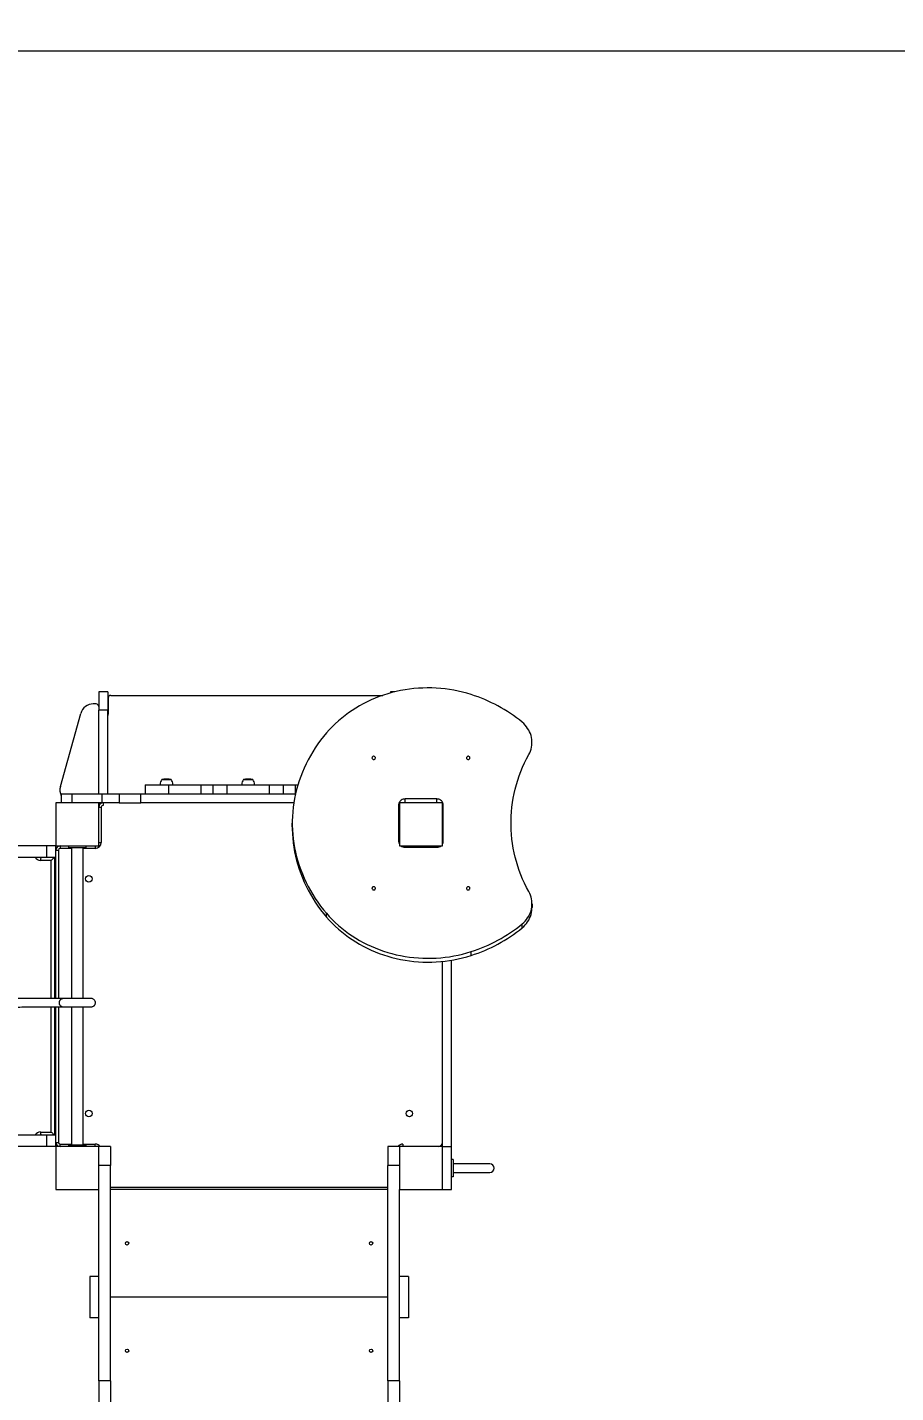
# Model space of a CAD drawing. Header units: millimetres. Extents: x -7447 to 8662, y -5576 to 6370.
# Drawn here: x -2375 to -353, y 957 to 4134 of the extents above; entities that cross this region are included whole.
import ezdxf

# ---------------------------------------------------------------- set-up
doc = ezdxf.new("R2010")
doc.units = ezdxf.units.MM
for name, color, linetype in [('DiKom', 7, 'Continuous'), ('DIKOM_ЗОНА', 80, 'Continuous'), ('DIKOM_ОБЪЕКТ', 7, 'Continuous')]:
    doc.layers.add(name, color=color, linetype=linetype)
doc.styles.add('style1', font='arial.ttf', dxfattribs={"width": 0.8})
doc.dimstyles.new('1-50', dxfattribs={"dimtxt": 300, "dimasz": 200, "dimexe": 100, "dimexo": 0, "dimgap": 100, "dimtad": 1, "dimdec": 0, "dimtxsty": 'style1', "dimcen": 0, "dimclrd": 7, "dimclre": 7, "dimadec": 1, "dimazin": 2, "dimtfac": 1, "dimtdec": 0, "dimtmove": 1, "dimatfit": 3, "dimfxl": 0, "dimlwd": 25, "dimlwe": 18, "dimarcsym": 0})

# ---------------------------------------------------------------- blocks, each defined once
blk = doc.blocks.new('*D10')
at = {"color": 7, "linetype": 'Continuous', "lineweight": 18, "transparency": 16777216}
for p, q in [((-5489.7, 240.8), (-5489.7, 4573.5)), ((4778.2, -2126.8), (4778.2, 4573.5))]:
    blk.add_line(p, q, dxfattribs=at)
at = {"color": 7, "linetype": 'Continuous', "lineweight": 25, "transparency": 16777216}
blk.add_line((4578.2, 4473.5), (-5289.7, 4473.5), dxfattribs=at)
at = {"color": 7, "linetype": 'Continuous', "transparency": 16777216}
for points in [[(-5289.7, 4506.8), (-5289.7, 4440.2), (-5489.7, 4473.5)], [(4578.2, 4506.8), (4578.2, 4440.2), (4778.2, 4473.5)]]:
    blk.add_solid(points, dxfattribs=at)
at = {"layer": 'Defpoints', "color": 0, "linetype": 'Continuous', "transparency": 16777216}
for p in [(-5489.7, 4473.5), (-5489.7, 240.8), (4778.2, -2126.8)]:
    blk.add_point(p, dxfattribs=at)
at = {"color": 0, "linetype": 'Continuous', "lineweight": 15, "transparency": 16777216, "insert": (-777.3, 4726.8), "char_height": 300, "attachment_point": 5, "style": 'style1'}
blk.add_mtext('10300', dxfattribs=at)
blk = doc.blocks.new('*D11')
at = {"color": 7, "linetype": 'Continuous', "lineweight": 18, "transparency": 16777216}
for p, q in [((2045.4, 3512.3), (7772.1, 3512.3)), ((-1858.5, -4091.1), (7772.1, -4091.1))]:
    blk.add_line(p, q, dxfattribs=at)
at = {"color": 7, "linetype": 'Continuous', "lineweight": 25, "transparency": 16777216}
blk.add_line((7672.1, -3891.1), (7672.1, 3312.3), dxfattribs=at)
at = {"color": 7, "linetype": 'Continuous', "transparency": 16777216}
for points in [[(7638.8, 3312.3), (7705.4, 3312.3), (7672.1, 3512.3)], [(7638.8, -3891.1), (7705.4, -3891.1), (7672.1, -4091.1)]]:
    blk.add_solid(points, dxfattribs=at)
at = {"layer": 'Defpoints', "color": 0, "linetype": 'Continuous', "transparency": 16777216}
for p in [(2045.4, 3512.3), (7672.1, 3512.3), (-1858.5, -4091.1)]:
    blk.add_point(p, dxfattribs=at)
at = {"color": 0, "linetype": 'Continuous', "lineweight": 15, "transparency": 16777216, "insert": (7418.9, 3.2), "char_height": 300, "attachment_point": 5, "rotation": 90, "style": 'style1'}
blk.add_mtext('7600', dxfattribs=at)
blk = doc.blocks.new('*D12')
at = {"layer": 'Defpoints', "color": 0, "transparency": 16777216}
for p in [(-7446.9, 5919.7), (-7446.9, 736.9), (6905.5, -2412.7)]:
    blk.add_point(p, dxfattribs=at)
at = {"layer": 'DiKom', "color": 7, "lineweight": 18, "transparency": 16777216}
for p, q in [((-7446.9, 736.9), (-7446.9, 6019.7)), ((6905.5, -2412.7), (6905.5, 6019.7))]:
    blk.add_line(p, q, dxfattribs=at)
at = {"layer": 'DiKom', "color": 7, "lineweight": 25, "transparency": 16777216}
blk.add_line((6705.5, 5919.7), (-7246.9, 5919.7), dxfattribs=at)
at = {"layer": 'DiKom', "color": 7, "transparency": 16777216}
for points in [[(-7246.9, 5953.1), (-7246.9, 5886.4), (-7446.9, 5919.7)], [(6705.5, 5953.1), (6705.5, 5886.4), (6905.5, 5919.7)]]:
    blk.add_solid(points, dxfattribs=at)
at = {"layer": 'DiKom', "color": 0, "transparency": 16777216, "insert": (-918.3, 6173), "char_height": 300, "attachment_point": 5, "style": 'style1'}
blk.add_mtext('14300', dxfattribs=at)
blk = doc.blocks.new('*D13')
at = {"layer": 'Defpoints', "color": 0, "transparency": 16777216}
for p in [(2049.7, 5594.3), (-1141.9, -5576.4), (8561.7, -5576.4)]:
    blk.add_point(p, dxfattribs=at)
at = {"layer": 'DiKom', "color": 7, "lineweight": 18, "transparency": 16777216}
for p, q in [((2049.7, 5594.3), (8661.7, 5594.3)), ((-1141.9, -5576.4), (8661.7, -5576.4))]:
    blk.add_line(p, q, dxfattribs=at)
at = {"layer": 'DiKom', "color": 7, "lineweight": 25, "transparency": 16777216}
blk.add_line((8561.7, 5394.3), (8561.7, -5376.4), dxfattribs=at)
at = {"layer": 'DiKom', "color": 7, "transparency": 16777216}
for points in [[(8528.4, 5394.3), (8595, 5394.3), (8561.7, 5594.3)], [(8528.4, -5376.4), (8595, -5376.4), (8561.7, -5576.4)]]:
    blk.add_solid(points, dxfattribs=at)
at = {"layer": 'DiKom', "color": 0, "transparency": 16777216, "insert": (8308.5, 9), "char_height": 300, "attachment_point": 5, "rotation": 90, "style": 'style1'}
blk.add_mtext('11200', dxfattribs=at)

msp = doc.modelspace()

# ---------------------------------------------------------------- linework, layer by layer
at = {"layer": 'DIKOM_ЗОНА', "color": 3, "lineweight": 15}
msp.add_lwpolyline([(157.5, -4749, -0.364261), (-827.5, -5576.4), (-2805.5, -5576.4, -0.414214), (-3805.5, -4576.4), (-3805.5, -3979.7, 0.191927), (-4079.6, -3291.9, -0.113278), (-4493.2, -2590.6, 0.326818), (-5446.4, -1893.1), (-6446.9, -1893.1, -0.414214), (-7446.9, -893.1), (-7446.9, 736.9, -0.414214), (-6446.9, 1736.9), (-6042.4, 1736.9, 0.414214), (-5042.4, 2736.9), (-5042.4, 3079.9, -0.414214), (-4042.4, 4079.9), (46.4, 4079.9, 0.279007)], format="xyb", dxfattribs=at)
at = {"layer": 'DIKOM_ОБЪЕКТ', "color": 7, "linetype": 'Continuous', "lineweight": 15}
for p, q in [((-2187.5, 2587.9), (-2208.5, 2587.9)), ((-2208.5, 2587.9), (-2208.5, 2545.2)), ((-2187.5, 2587.9), (-2187.5, 2545.2)), ((-2186.5, 2573.9), (-2186.5, 2535.9)), ((-2180.5, 2579.9), (-1547, 2579.9)), ((-1519.4, 2587.9), (-1529.5, 2587.9)), ((-1529.5, 2587.9), (-1529.5, 2585.3)), ((-2214.5, 2559.9), (-2221.3, 2559.9)), ((-2187.5, 2545.2), (-2208.5, 2545.2)), ((-2208.5, 2350.9), (-2208.5, 2545.2)), ((-2187.5, 2350.9), (-2187.5, 2545.2)), ((-2297.8, 2368), (-2250.2, 2538)), ((-2061.5, 2383.9), (-2039.9, 2383.9)), ((-2049.3, 2385), (-2052.2, 2385)), ((-1871.5, 2383.9), (-1849.9, 2383.9)), ((-1859.3, 2385), (-1862.2, 2385)), ((-2100.2, 2371.9), (-2100.2, 2350.9)), ((-2100.2, 2371.9), (-2045.2, 2371.9)), ((-2045.2, 2350.9), (-2045.2, 2371.9)), ((-2045.2, 2371.9), (-1971, 2371.9)), ((-1971, 2371.9), (-1971, 2350.9)), ((-1971, 2371.9), (-1942.2, 2371.9)), ((-1942.2, 2350.9), (-1942.2, 2371.9)), ((-1942.2, 2371.9), (-1910.2, 2371.9)), ((-1910.2, 2371.9), (-1910.2, 2350.9)), ((-1910.2, 2371.9), (-1811.3, 2371.9)), ((-1811.3, 2350.9), (-1811.3, 2371.9)), ((-1811.3, 2371.9), (-1779.2, 2371.9)), ((-1779.2, 2371.9), (-1779.2, 2350.9)), ((-1779.2, 2371.9), (-1750.5, 2371.9)), ((-1750.5, 2350.9), (-1750.5, 2371.9)), ((-1750.5, 2371.9), (-1744.8, 2371.9)), ((-2308.5, 2329.9), (-2308.5, 2229.9)), ((-2208.5, 2329.9), (-2308.5, 2329.9)), ((-2295.7, 2350.9), (-2295.7, 2329.9)), ((-2295.7, 2350.9), (-2270.7, 2350.9)), ((-2270.7, 2329.9), (-2270.7, 2350.9)), ((-2270.7, 2350.9), (-2200.7, 2350.9)), ((-2200.7, 2329.9), (-2208.5, 2329.9)), ((-2208.5, 2229.9), (-2208.5, 2329.9)), ((-2208.5, 2319.9), (-2202.5, 2319.9)), ((-2202.5, 2319.9), (-2202.5, 2237.9)), ((-2200.7, 2329.9), (-2200.7, 2350.9)), ((-2200.7, 2350.9), (-2160.7, 2350.9)), ((-2160.7, 2329.9), (-2200.7, 2329.9)), ((-2198.5, 2329.9), (-2198.5, 2323.9)), ((-2160.7, 2350.9), (-2160.7, 2329.9)), ((-2160.7, 2350.9), (-2110.7, 2350.9)), ((-2160.7, 2329.9), (-2110.7, 2329.9)), ((-2110.7, 2329.9), (-2110.7, 2350.9)), ((-2110.7, 2350.9), (-1750.4, 2350.9)), ((-1754.3, 2329.9), (-2110.7, 2329.9)), ((-1510.5, 2325.2), (-1510.5, 2240.1)), ((-1508.5, 2329.9), (-1508.5, 2229.9)), ((-1408.5, 2329.9), (-1508.5, 2329.9)), ((-1421.5, 2338.8), (-1495.5, 2338.8)), ((-1495.5, 2329.9), (-1495.5, 2338.8)), ((-1421.5, 2329.9), (-1421.5, 2338.8)), ((-1408.5, 2229.9), (-1408.5, 2329.9)), ((-1406.5, 2240.1), (-1406.5, 2325.2)), ((-1758, 2273.8), (-1758, 2282.7)), ((-2329.3, 2229.9), (-3530.8, 2229.9)), ((-2329.3, 2202.9), (-2329.3, 2229.9)), ((-2308.5, 2229.9), (-2329.3, 2229.9)), ((-2308.5, 2202.9), (-2308.5, 2229.9)), ((-2308.5, 2229.9), (-2208.5, 2229.9)), ((-2298.5, 2229.9), (-2298.5, 2223.9)), ((-2272, 2223.9), (-2298.5, 2223.9)), ((-2278.5, 2229.9), (-2278.5, 2225.9)), ((-2278.5, 2225.9), (-2238.5, 2225.9)), ((-2272, 2225.9), (-2272, 1874.7)), ((-2245, 1874.7), (-2245, 2225.9)), ((-2216.5, 2223.9), (-2245, 2223.9)), ((-2238.5, 2229.9), (-2238.5, 2225.9)), ((-2216.5, 2229.9), (-2216.5, 2223.9)), ((-2208.5, 2237.9), (-2202.5, 2237.9)), ((-1508.5, 2229.9), (-1408.5, 2229.9)), ((-1495.5, 2226.5), (-1421.5, 2226.5)), ((-2329.3, 2202.9), (-3530.8, 2202.9)), ((-2319.1, 2195.9), (-2343.9, 2195.9)), ((-2308.5, 2202.9), (-2329.3, 2202.9)), ((-2319.1, 1874.6), (-2319.1, 2195.9)), ((-2311.3, 2202.9), (-2311.3, 1874.6)), ((-2309.6, 1874.6), (-2309.6, 2202.9)), ((-2309.6, 1874.6), (-2309.6, 2202.9)), ((-2308.5, 2219.9), (-2302.5, 2219.9)), ((-2308.5, 1874.6), (-2308.5, 2202.9)), ((-2302.5, 2219.9), (-2302.5, 1874.6)), ((-1678.4, 2063.9), (-1678.4, 2072.8)), ((-1200, 2095), (-1200, 2086.1)), ((-1222.9, 2039.2), (-1222.9, 2048)), ((-1341.7, 1974.8), (-1341.7, 1983.7)), ((-1408.5, 1529.9), (-1408.5, 1960.9)), ((-1387.5, 1529.9), (-1387.5, 1963.7)), ((-2319.1, 1563.9), (-2319.1, 1854.8)), ((-2311.3, 1854.8), (-2311.3, 1556.9)), ((-2309.6, 1557), (-2309.6, 1854.8)), ((-2309.6, 1556.9), (-2309.6, 1854.8)), ((-2308.5, 1556.9), (-2308.5, 1854.8)), ((-2302.5, 1854.8), (-2302.5, 1539.9)), ((-2272, 1854.9), (-2272, 1533.9)), ((-2245, 1533.9), (-2245, 1854.9)), ((-2329.3, 1556.9), (-3530.8, 1556.9)), ((-2343.9, 1563.9), (-2319.1, 1563.9)), ((-2329.3, 1529.9), (-2329.3, 1556.9)), ((-2308.5, 1556.9), (-2329.3, 1556.9)), ((-2308.5, 1529.9), (-2308.5, 1556.9)), ((-2329.3, 1529.9), (-3530.8, 1529.9)), ((-2308.5, 1529.9), (-2329.3, 1529.9)), ((-2308.5, 1539.9), (-2302.5, 1539.9)), ((-2208.5, 1529.9), (-2308.5, 1529.9)), ((-2308.5, 1529.9), (-2308.5, 1429.9)), ((-2298.5, 1529.9), (-2298.5, 1535.9)), ((-2298.5, 1535.9), (-2272, 1535.9)), ((-2278.5, 1533.9), (-2278.5, 1529.9)), ((-2278.5, 1533.9), (-2238.5, 1533.9)), ((-2245, 1535.9), (-2216.5, 1535.9)), ((-2238.5, 1533.9), (-2238.5, 1529.9)), ((-2216.5, 1529.9), (-2216.5, 1535.9)), ((-2208.5, 1429.9), (-2208.5, 1529.9)), ((-2181.5, 1529.9), (-2208.5, 1529.9)), ((-2181.5, 1529.9), (-2181.5, 1486.2)), ((-1508.5, 1529.9), (-1535.5, 1529.9)), ((-1535.5, 1529.9), (-1535.5, 1486.2)), ((-1408.5, 1529.9), (-1508.5, 1529.9)), ((-1508.5, 1529.9), (-1508.5, 1429.9)), ((-1500.5, 1535.9), (-1500.5, 1529.9)), ((-1408.5, 1529.9), (-1387.5, 1529.9)), ((-1408.5, 1429.9), (-1408.5, 1529.9)), ((-1387.5, 1429.9), (-1387.5, 1529.9)), ((-1383.5, 1499.9), (-1387.5, 1499.9)), ((-1383.5, 1499.9), (-1383.5, 1459.9)), ((-2181.5, 1486.2), (-2208.5, 1486.2)), ((-2181.5, 984.8), (-2181.5, 1486.2)), ((-1508.5, 1486.2), (-1535.5, 1486.2)), ((-1535.5, 984.8), (-1535.5, 1486.2)), ((-1298, 1489.9), (-1383.5, 1489.9)), ((-1383.5, 1469.9), (-1298, 1469.9)), ((-2308.5, 1429.9), (-2208.5, 1429.9)), ((-2208.5, 984.8), (-2208.5, 1429.9)), ((-2181.5, 1435.9), (-1535.5, 1435.9)), ((-1535.5, 1429.9), (-2181.5, 1429.9)), ((-1508.5, 1429.9), (-1408.5, 1429.9)), ((-1508.5, 984.8), (-1508.5, 1429.9)), ((-1408.5, 1429.9), (-1387.5, 1429.9)), ((-1383.5, 1459.9), (-1387.5, 1459.9)), ((-2208.5, 1227.9), (-2229.5, 1227.9)), ((-2229.5, 1227.9), (-2229.5, 1131.9)), ((-1487.5, 1227.9), (-1508.5, 1227.9)), ((-1487.5, 1227.9), (-1487.5, 1131.9)), ((-1535.5, 1179.9), (-2181.5, 1179.9)), ((-2208.5, 1131.9), (-2229.5, 1131.9)), ((-1487.5, 1131.9), (-1508.5, 1131.9)), ((-2181.5, 984.8), (-2208.5, 984.8)), ((-2208.5, 984.8), (-2208.5, 928.6)), ((-2181.5, 984.8), (-2181.5, 928.6)), ((-1508.5, 984.8), (-1535.5, 984.8)), ((-1535.5, 984.8), (-1535.5, 928.6)), ((-1508.5, 984.8), (-1508.5, 929.9))]:
    msp.add_line(p, q, dxfattribs=at)
at = {"layer": 'DIKOM_ОБЪЕКТ', "color": 7, "linetype": 'Continuous', "lineweight": 15, "flags": 128}
for points in [[(-1341.7, 2581.7), (-1351.6, 2584.7), (-1361.6, 2587.3), (-1371.6, 2589.7), (-1381.8, 2591.7), (-1392, 2593.5), (-1402.3, 2594.9), (-1412.6, 2596), (-1423, 2596.7), (-1433.4, 2597.1), (-1443.8, 2597.2), (-1454.2, 2597), (-1464.6, 2596.4), (-1475, 2595.6), (-1485.3, 2594.4), (-1495.5, 2592.8), (-1505.8, 2591), (-1515.9, 2588.8), (-1525.9, 2586.3), (-1535.9, 2583.5), (-1545.7, 2580.4), (-1555.4, 2577), (-1564.9, 2573.3), (-1574.3, 2569.3), (-1583.6, 2564.9), (-1592.7, 2560.3), (-1601.6, 2555.5), (-1610.3, 2550.3), (-1618.8, 2544.9), (-1627.1, 2539.2), (-1635.2, 2533.2), (-1643, 2527), (-1650.6, 2520.6), (-1657.9, 2513.9), (-1665, 2507), (-1671.8, 2499.9), (-1678.4, 2492.5)], [(-1207.4, 2442), (-1205.3, 2446.1), (-1203.6, 2450.4), (-1202.2, 2454.8), (-1201.1, 2459.3), (-1200.4, 2463.8), (-1200.1, 2468.3), (-1200.1, 2472.9), (-1200.5, 2477.5), (-1201.2, 2482), (-1202.3, 2486.4), (-1203.8, 2490.8), (-1205.6, 2495.1), (-1207.7, 2499.2), (-1210.2, 2503.2), (-1212.9, 2507), (-1216, 2510.7), (-1219.3, 2514.1), (-1222.9, 2517.3)], [(-1678.4, 2492.5), (-1685.4, 2484.1), (-1692.1, 2475.5), (-1698.5, 2466.8), (-1704.6, 2457.8), (-1710.4, 2448.7), (-1715.9, 2439.5), (-1721, 2430.1), (-1725.9, 2420.5), (-1730.4, 2410.8), (-1734.6, 2401), (-1738.4, 2391.1), (-1742, 2381.1), (-1745.1, 2371), (-1748, 2360.8), (-1750.4, 2350.5), (-1752.6, 2340.2), (-1754.4, 2329.8), (-1755.8, 2319.4), (-1756.9, 2308.9), (-1757.6, 2298.4), (-1757.9, 2287.9), (-1757.9, 2277.4), (-1757.6, 2266.9), (-1756.9, 2256.4), (-1755.8, 2245.9), (-1754.4, 2235.5), (-1752.6, 2225.1), (-1750.4, 2214.8), (-1748, 2204.5), (-1745.1, 2194.3), (-1742, 2184.2), (-1738.4, 2174.2), (-1734.6, 2164.3), (-1730.4, 2154.5), (-1725.9, 2144.8), (-1721, 2135.3), (-1715.9, 2125.8), (-1710.4, 2116.6), (-1704.6, 2107.5), (-1698.5, 2098.5), (-1692.1, 2089.8), (-1685.4, 2081.2), (-1678.4, 2072.8)], [(-1568.5, 2430.9), (-1567.3, 2431), (-1566.2, 2431.5), (-1565.4, 2432.2), (-1564.8, 2433.2), (-1564.5, 2434.2), (-1564.6, 2435.3), (-1565, 2436.3), (-1565.8, 2437.1), (-1566.7, 2437.8), (-1567.9, 2438.1), (-1569.1, 2438.1), (-1570.2, 2437.8), (-1571.2, 2437.1), (-1571.9, 2436.3), (-1572.4, 2435.3), (-1572.5, 2434.2), (-1572.2, 2433.2), (-1571.6, 2432.2), (-1570.7, 2431.5), (-1569.7, 2431), (-1568.5, 2430.9)], [(-1348.5, 2430.9), (-1347.3, 2431), (-1346.2, 2431.5), (-1345.4, 2432.2), (-1344.8, 2433.2), (-1344.5, 2434.2), (-1344.6, 2435.3), (-1345, 2436.3), (-1345.8, 2437.1), (-1346.7, 2437.8), (-1347.9, 2438.1), (-1349.1, 2438.1), (-1350.2, 2437.8), (-1351.2, 2437.1), (-1351.9, 2436.3), (-1352.4, 2435.3), (-1352.5, 2434.2), (-1352.2, 2433.2), (-1351.6, 2432.2), (-1350.7, 2431.5), (-1349.7, 2431), (-1348.5, 2430.9)], [(-1207.4, 2123.4), (-1212.5, 2133), (-1217.3, 2142.7), (-1221.8, 2152.6), (-1225.9, 2162.5), (-1229.7, 2172.6), (-1233.2, 2182.8), (-1236.3, 2193.1), (-1239.1, 2203.4), (-1241.6, 2213.8), (-1243.7, 2224.3), (-1245.4, 2234.9), (-1246.8, 2245.4), (-1247.9, 2256), (-1248.6, 2266.7), (-1248.9, 2277.3), (-1248.9, 2288), (-1248.6, 2298.6), (-1247.9, 2309.3), (-1246.8, 2319.9), (-1245.4, 2330.5), (-1243.7, 2341), (-1241.6, 2351.5), (-1239.1, 2361.9), (-1236.3, 2372.3), (-1233.2, 2382.5), (-1229.7, 2392.7), (-1225.9, 2402.8), (-1221.8, 2412.8), (-1217.3, 2422.6), (-1212.5, 2432.4), (-1207.4, 2442)], [(-1495.5, 2338.8), (-1497.8, 2338.6), (-1500.1, 2338.1), (-1502.3, 2337.3), (-1504.3, 2336.2), (-1506.1, 2334.8), (-1507.6, 2333.2), (-1508.8, 2331.4), (-1509.7, 2329.4), (-1510.3, 2327.3), (-1510.5, 2325.2)], [(-1406.5, 2325.2), (-1406.7, 2327.3), (-1407.2, 2329.4), (-1408.1, 2331.4), (-1409.3, 2333.2), (-1410.9, 2334.8), (-1412.7, 2336.2), (-1414.7, 2337.3), (-1416.8, 2338.1), (-1419.1, 2338.6), (-1421.5, 2338.8)], [(-1758, 2273.8), (-1757.9, 2268.5), (-1757.6, 2258), (-1756.9, 2247.5), (-1755.8, 2237.1), (-1754.4, 2226.6), (-1752.6, 2216.2), (-1750.4, 2205.9), (-1748, 2195.6), (-1745.1, 2185.4), (-1742, 2175.3), (-1738.4, 2165.3), (-1734.6, 2155.4), (-1730.4, 2145.6), (-1725.9, 2135.9), (-1721, 2126.4), (-1715.9, 2117), (-1710.4, 2107.7), (-1704.6, 2098.6), (-1698.5, 2089.7), (-1692.1, 2080.9), (-1685.4, 2072.3), (-1678.4, 2063.9)], [(-2343, 2202.9), (-2343.2, 2202.8), (-2343.4, 2202.4), (-2343.5, 2201.8), (-2343.6, 2200.9), (-2343.8, 2199.8), (-2343.8, 2198.6), (-2343.9, 2197.3), (-2343.9, 2195.9)], [(-1568.5, 2127.2), (-1567.3, 2127.4), (-1566.2, 2127.8), (-1565.4, 2128.6), (-1564.8, 2129.5), (-1564.5, 2130.6), (-1564.6, 2131.6), (-1565, 2132.6), (-1565.8, 2133.5), (-1566.7, 2134.1), (-1567.9, 2134.4), (-1569.1, 2134.4), (-1570.2, 2134.1), (-1571.2, 2133.5), (-1571.9, 2132.6), (-1572.4, 2131.6), (-1572.5, 2130.6), (-1572.2, 2129.5), (-1571.6, 2128.6), (-1570.7, 2127.8), (-1569.7, 2127.4), (-1568.5, 2127.2)], [(-1348.5, 2127.2), (-1347.3, 2127.4), (-1346.2, 2127.8), (-1345.4, 2128.6), (-1344.8, 2129.5), (-1344.5, 2130.6), (-1344.6, 2131.6), (-1345, 2132.6), (-1345.8, 2133.5), (-1346.7, 2134.1), (-1347.9, 2134.4), (-1349.1, 2134.4), (-1350.2, 2134.1), (-1351.2, 2133.5), (-1351.9, 2132.6), (-1352.4, 2131.6), (-1352.5, 2130.6), (-1352.2, 2129.5), (-1351.6, 2128.6), (-1350.7, 2127.8), (-1349.7, 2127.4), (-1348.5, 2127.2)], [(-1222.9, 2048), (-1219.3, 2051.2), (-1216, 2054.7), (-1212.9, 2058.3), (-1210.2, 2062.1), (-1207.7, 2066.1), (-1205.6, 2070.2), (-1203.8, 2074.5), (-1202.3, 2078.9), (-1201.2, 2083.3), (-1200.5, 2087.9), (-1200.1, 2092.4), (-1200.1, 2097), (-1200.4, 2101.5), (-1201.1, 2106.1), (-1202.2, 2110.5), (-1203.6, 2114.9), (-1205.3, 2119.2), (-1207.4, 2123.4)], [(-1678.4, 2072.8), (-1671.8, 2065.5), (-1665, 2058.3), (-1657.9, 2051.4), (-1650.6, 2044.8), (-1643, 2038.3), (-1635.2, 2032.1), (-1627.1, 2026.2), (-1618.8, 2020.5), (-1610.3, 2015), (-1601.6, 2009.9), (-1592.7, 2005), (-1583.6, 2000.4), (-1574.3, 1996.1), (-1564.9, 1992.1), (-1555.4, 1988.3), (-1545.7, 1984.9), (-1535.9, 1981.8), (-1525.9, 1979), (-1515.9, 1976.5), (-1505.8, 1974.3), (-1495.5, 1972.5), (-1485.3, 1971), (-1475, 1969.8), (-1464.6, 1968.9), (-1454.2, 1968.3), (-1443.8, 1968.1), (-1433.4, 1968.2), (-1423, 1968.6), (-1412.6, 1969.4), (-1402.3, 1970.4), (-1392, 1971.9), (-1381.8, 1973.6), (-1371.6, 1975.6), (-1361.6, 1978), (-1351.6, 1980.7), (-1341.7, 1983.7)], [(-1222.9, 2039.2), (-1219.3, 2042.4), (-1216, 2045.8), (-1212.9, 2049.4), (-1210.2, 2053.2), (-1207.7, 2057.2), (-1205.6, 2061.4), (-1203.8, 2065.6), (-1202.3, 2070), (-1201.2, 2074.5), (-1200.5, 2079), (-1200.1, 2083.5), (-1200, 2086.1)], [(-1678.4, 2063.9), (-1671.8, 2056.6), (-1665, 2049.5), (-1657.9, 2042.6), (-1650.6, 2035.9), (-1643, 2029.4), (-1635.2, 2023.2), (-1627.1, 2017.3), (-1618.8, 2011.6), (-1610.3, 2006.2), (-1601.6, 2001), (-1592.7, 1996.1), (-1583.6, 1991.5), (-1574.3, 1987.2), (-1564.9, 1983.2), (-1555.4, 1979.5), (-1545.7, 1976), (-1535.9, 1972.9), (-1525.9, 1970.1), (-1515.9, 1967.6), (-1505.8, 1965.5), (-1495.5, 1963.6), (-1485.3, 1962.1), (-1475, 1960.9), (-1464.6, 1960), (-1454.2, 1959.4), (-1443.8, 1959.2), (-1433.4, 1959.3), (-1423, 1959.7), (-1412.6, 1960.5), (-1402.3, 1961.6), (-1392, 1963), (-1381.8, 1964.7), (-1371.6, 1966.7), (-1361.6, 1969.1), (-1351.6, 1971.8), (-1341.7, 1974.8)], [(-2343.9, 1563.9), (-2343.9, 1562.6), (-2343.8, 1561.3), (-2343.8, 1560), (-2343.6, 1559), (-2343.5, 1558.1), (-2343.4, 1557.5), (-2343.2, 1557.1), (-2343, 1556.9)]]:
    msp.add_lwpolyline(points, dxfattribs=at)
at = {"layer": 'DIKOM_ОБЪЕКТ', "color": 7, "linetype": 'Continuous', "lineweight": 15}
for centre, radius in [((-2231.5, 2152.9), 7.5), ((-2231.5, 1606.9), 7.5), ((-1485.5, 1606.9), 7.5), ((-2142.5, 1304.9), 4), ((-1574.5, 1304.9), 4), ((-2142.5, 1054.9), 4), ((-1574.5, 1054.9), 4)]:
    msp.add_circle(centre, radius, dxfattribs=at)
for centre, radius, start, end in [((-2180.5, 2573.9), 6, 90, 180), ((-1450.2, 2239.5), 359, 50.7063, 72.4146), ((-2221.3, 2529.9), 30, 90, 164.3578), ((-2214.5, 2553.9), 6, 0, 90), ((-2192.5, 2535.9), 6, 326.4429, 0), ((-2047.1, 2371.8), 18.7, 139.3788, 179.5091), ((-2052.2, 2343.1), 41.8, 90, 102.8796), ((-2049.3, 2343.1), 41.8, 77.1204, 90), ((-2054.4, 2371.8), 18.7, 0.4909, 40.6212), ((-1857.1, 2371.8), 18.7, 139.3788, 179.5091), ((-1862.2, 2343.1), 41.8, 90, 102.8796), ((-1859.3, 2343.1), 41.8, 77.1204, 90), ((-1864.4, 2371.8), 18.7, 0.4909, 40.6212), ((-2268.9, 2359.9), 30, 164.3578, 206.6475), ((-2198.5, 2319.9), 10, 90, 180), ((-2198.5, 2319.9), 4, 90, 180), ((-1497.8, 2316.3), 12.7, 147.3487, 179.7238), ((-1419.2, 2316.3), 12.7, 0.2762, 32.6513), ((-2298.5, 2219.9), 10, 90, 180), ((-2298.5, 2219.9), 4, 90, 180), ((-2216.5, 2237.9), 14, 270, 0), ((-1497.8, 2240.2), 12.7, 180.2762, 212.6513), ((-1495.6, 2242.5), 16, 231.7879, 270.3177), ((-1421.3, 2242.3), 15.8, 269.4862, 308.4009), ((-1419.2, 2240.2), 12.7, 327.3487, 359.7238), ((-2343.9, 2210.8), 14.9, 211.9454, 269.8966), ((-1450.2, 2325.9), 359, 287.5854, 309.2937), ((-1450.2, 2317), 359, 287.5854, 309.2937), ((-2343.9, 1549.1), 14.9, 90.0757, 148.083), ((-2298.5, 1539.9), 10, 180, 270), ((-2298.5, 1539.9), 4, 180, 270), ((-2216.5, 1521.9), 14, 34.8499, 90), ((-1500.5, 1521.9), 14, 90, 145.1501), ((-1418.5, 1539.9), 10, 270, 0), ((-1298, 1479.9), 10, 270, 90)]:
    msp.add_arc(centre, radius, start, end, dxfattribs=at)
for centre, major_axis, start_param, end_param in [((-2318.2, 2195.9), (-6.99, -6.99), 3.20479, 4.775586), ((-2316.6, 2195.9), (-6.99, -6.99), 3.078396, 3.20479), ((-2318.2, 1563.9), (-6.99, 6.99), 1.507599, 3.078396), ((-2316.6, 1563.9), (-6.99, 6.99), 3.078396, 3.20479)]:
    msp.add_ellipse(centre, major_axis=major_axis, ratio=0.063281, start_param=start_param, end_param=end_param, dxfattribs=at)
for points, knots in [([(-2272, 1874.7), (-2272.3, 1874.7), (-2273.8, 1874.7), (-2277.5, 1874.7), (-2283, 1874.7), (-2289.9, 1874.6), (-2297.5, 1874.6), (-2305.2, 1874.6), (-2312.3, 1874.6), (-2319.1, 1874.6), (-2325.6, 1874.6), (-2331.9, 1874.6), (-2337.5, 1874.6), (-2342.6, 1874.6), (-2347.3, 1874.6), (-2358.3, 1874.6), (-2375.6, 1874.6), (-2396.3, 1874.5), (-2414.2, 1874.5), (-2429.1, 1874.5), (-2444.5, 1874.5), (-2460.3, 1874.5), (-2476.8, 1874.5), (-2492.3, 1874.5), (-2506.6, 1874.4), (-2519.6, 1874.4), (-2533.2, 1874.4), (-2547.5, 1874.4), (-2562.3, 1874.4), (-2577.5, 1874.4), (-2593.2, 1874.4), (-2609.7, 1874.3), (-2626.8, 1874.3), (-2644.4, 1874.3), (-2662.4, 1874.3), (-2680.6, 1874.3), (-2699.1, 1874.3), (-2720.5, 1874.2), (-2744.7, 1874.2), (-2771.7, 1874.2), (-2798.5, 1874.2), (-2825.1, 1874.1), (-2849.5, 1874.1), (-2871.5, 1874.1), (-2891.3, 1874.1), (-2910.7, 1874.1), (-2929.6, 1874), (-2948.1, 1874), (-2967.3, 1874), (-2987.1, 1874), (-3007.5, 1874), (-3027.5, 1873.9), (-3050, 1873.9), (-3074.8, 1873.9), (-3101.8, 1873.9), (-3128.6, 1873.8), (-3155.1, 1873.8), (-3183, 1873.8), (-3212, 1873.8), (-3241.9, 1873.7), (-3267.1, 1873.7), (-3287.5, 1873.7), (-3303.4, 1873.7), (-3318.3, 1873.7), (-3329.5, 1873.7), (-3337.4, 1873.6), (-3342.4, 1873.6), (-3347.4, 1873.6), (-3352.7, 1873.6), (-3358.5, 1873.6), (-3364.7, 1873.6), (-3371.2, 1873.6), (-3378.1, 1873.6), (-3385.4, 1873.6), (-3393.1, 1873.6), (-3401.5, 1873.6), (-3410.7, 1873.6), (-3420.8, 1873.6), (-3431.3, 1873.6), (-3442.3, 1873.5), (-3453.7, 1873.5), (-3465.7, 1873.5), (-3478.2, 1873.5), (-3486.7, 1873.5), (-3491, 1873.5)], [0, 0, 0, 0, 0.001461, 0.008008, 0.014325, 0.020408, 0.028214, 0.035622, 0.042634, 0.049251, 0.056616, 0.063423, 0.069673, 0.075363, 0.080558, 0.085686, 0.11334, 0.141301, 0.158045, 0.17479, 0.191549, 0.208339, 0.225185, 0.242112, 0.253909, 0.265694, 0.277447, 0.289154, 0.300812, 0.311744, 0.322661, 0.333592, 0.344557, 0.355563, 0.366414, 0.3773, 0.388207, 0.399116, 0.414675, 0.430195, 0.445664, 0.461069, 0.476409, 0.488518, 0.500615, 0.512721, 0.52485, 0.537009, 0.549193, 0.563583, 0.578006, 0.592455, 0.606926, 0.627631, 0.648327, 0.66896, 0.689545, 0.710096, 0.734472, 0.758818, 0.783153, 0.797428, 0.811248, 0.824559, 0.837366, 0.84202, 0.846603, 0.851173, 0.856192, 0.861762, 0.867885, 0.874165, 0.880938, 0.888204, 0.895965, 0.904222, 0.914024, 0.924445, 0.935487, 0.94715, 0.959434, 0.972338, 0.98586, 1, 1, 1, 1]), ([(-2287.3, 1874.6), (-2288.2, 1874.6), (-2289.9, 1874.7), (-2292.1, 1874.4), (-2293.9, 1874), (-2295.1, 1873.5), (-2296, 1873), (-2296.7, 1872.6), (-2297.3, 1872.2), (-2297.7, 1871.8), (-2298.2, 1871.3), (-2299, 1870.5), (-2299.8, 1869.2), (-2300.6, 1867.6), (-2301, 1865.6), (-2300.9, 1863.5), (-2300.4, 1861.4), (-2299.6, 1859.9), (-2298.7, 1858.8), (-2297.8, 1857.9), (-2296.7, 1857), (-2295.2, 1856.1), (-2293.5, 1855.5), (-2291.6, 1855), (-2289.5, 1854.8), (-2288, 1854.9), (-2287.2, 1854.9)], [0, 0, 0, 0, 0.080802, 0.153348, 0.21624, 0.255822, 0.288017, 0.312266, 0.328477, 0.338882, 0.349975, 0.376774, 0.409997, 0.449817, 0.495721, 0.542436, 0.58837, 0.633393, 0.658145, 0.690247, 0.729522, 0.775183, 0.826141, 0.881191, 0.939211, 1, 1, 1, 1]), ([(-2227.9, 1874.7), (-2228, 1874.7), (-2228, 1874.7), (-2229, 1874.7), (-2230.5, 1874.7), (-2232.5, 1874.7), (-2235, 1874.7), (-2237.6, 1874.7), (-2240, 1874.7), (-2242.1, 1874.7), (-2244, 1874.7), (-2246.3, 1874.7), (-2249.1, 1874.7), (-2252.6, 1874.7), (-2256.3, 1874.7), (-2259.9, 1874.7), (-2263.3, 1874.7), (-2266.5, 1874.7), (-2269.7, 1874.7), (-2272.7, 1874.7), (-2275.6, 1874.7), (-2278.4, 1874.7), (-2281.1, 1874.7), (-2283.6, 1874.7), (-2285.8, 1874.7), (-2287.6, 1874.6), (-2288.4, 1874.6), (-2288.8, 1874.6)], [0, 0, 0, 0, 0.046057, 0.097965, 0.14558, 0.188812, 0.239477, 0.282041, 0.316396, 0.342474, 0.364945, 0.388436, 0.425597, 0.4651, 0.506986, 0.551305, 0.583702, 0.62054, 0.661807, 0.695655, 0.731957, 0.770699, 0.811858, 0.855394, 0.901287, 0.949512, 1, 1, 1, 1]), ([(-2228, 1854.9), (-2227.1, 1854.9), (-2225.5, 1854.9), (-2223.1, 1855.5), (-2221, 1856.5), (-2219.3, 1857.7), (-2218, 1859.1), (-2216.8, 1860.9), (-2216, 1863.5), (-2216.1, 1866.3), (-2216.8, 1868.6), (-2218, 1870.6), (-2219.9, 1872.5), (-2222.4, 1873.9), (-2224.7, 1874.5), (-2226.6, 1874.7), (-2227.5, 1874.7), (-2228, 1874.7)], [0, 0, 0, 0, 0.071924, 0.144133, 0.213603, 0.275512, 0.326289, 0.37279, 0.465033, 0.554154, 0.606509, 0.673122, 0.751117, 0.835454, 0.919713, 0.960003, 1, 1, 1, 1]), ([(-3491, 1853.7), (-3487.1, 1853.7), (-3479.4, 1853.7), (-3468.2, 1853.7), (-3457.5, 1853.7), (-3447.4, 1853.7), (-3437.7, 1853.7), (-3428.5, 1853.8), (-3420, 1853.8), (-3412.3, 1853.8), (-3405.2, 1853.8), (-3398.6, 1853.8), (-3392.4, 1853.8), (-3386.7, 1853.8), (-3376.9, 1853.8), (-3362.7, 1853.8), (-3343.3, 1853.8), (-3322.5, 1853.9), (-3300.1, 1853.9), (-3276.5, 1853.9), (-3252.1, 1853.9), (-3227.1, 1854), (-3201.1, 1854), (-3174.2, 1854), (-3146.3, 1854), (-3118, 1854.1), (-3089.6, 1854.1), (-3060.6, 1854.1), (-3035.1, 1854.1), (-3013.2, 1854.2), (-2995.1, 1854.2), (-2976.6, 1854.2), (-2957.8, 1854.2), (-2938.5, 1854.2), (-2918.9, 1854.2), (-2898.7, 1854.3), (-2877.9, 1854.3), (-2856.4, 1854.3), (-2834.4, 1854.3), (-2812, 1854.3), (-2789.3, 1854.4), (-2766.6, 1854.4), (-2744, 1854.4), (-2721.5, 1854.4), (-2699.3, 1854.5), (-2679, 1854.5), (-2660.9, 1854.5), (-2644.8, 1854.5), (-2629.1, 1854.5), (-2613.8, 1854.5), (-2599.1, 1854.6), (-2584.9, 1854.6), (-2571.3, 1854.6), (-2558.3, 1854.6), (-2545.9, 1854.6), (-2534, 1854.6), (-2522.6, 1854.6), (-2509.7, 1854.6), (-2495.7, 1854.7), (-2480.6, 1854.7), (-2466.1, 1854.7), (-2452.1, 1854.7), (-2438.5, 1854.7), (-2425.4, 1854.7), (-2412.8, 1854.7), (-2401.7, 1854.7), (-2392.1, 1854.8), (-2383.6, 1854.8), (-2376.8, 1854.8), (-2371.1, 1854.8), (-2366.5, 1854.8), (-2361.5, 1854.8), (-2355.9, 1854.8), (-2349.9, 1854.8), (-2343.5, 1854.8), (-2336.7, 1854.8), (-2329.3, 1854.8), (-2321.1, 1854.8), (-2312.2, 1854.8), (-2303.8, 1854.8), (-2296.1, 1854.8), (-2290.2, 1854.8), (-2286.9, 1854.9), (-2285.6, 1854.9)], [0, 0, 0, 0, 0.012973, 0.025329, 0.037066, 0.048184, 0.058682, 0.068561, 0.07782, 0.085764, 0.093189, 0.100096, 0.106485, 0.112357, 0.117714, 0.136223, 0.15506, 0.174229, 0.195046, 0.21587, 0.236698, 0.257544, 0.278399, 0.300536, 0.322704, 0.344935, 0.367229, 0.389539, 0.411855, 0.424989, 0.438101, 0.451183, 0.464231, 0.477245, 0.490231, 0.5032, 0.516163, 0.52936, 0.542581, 0.555843, 0.569152, 0.582505, 0.59566, 0.608849, 0.622062, 0.635264, 0.64524, 0.655186, 0.665099, 0.674977, 0.684829, 0.694667, 0.70451, 0.714375, 0.724269, 0.734196, 0.744153, 0.754133, 0.769124, 0.784095, 0.799008, 0.813873, 0.828703, 0.843497, 0.857964, 0.871981, 0.882157, 0.892089, 0.901783, 0.906661, 0.912111, 0.918137, 0.924737, 0.931913, 0.939237, 0.947074, 0.955421, 0.964277, 0.973642, 0.983517, 0.989691, 0.996051, 1, 1, 1, 1]), ([(-2288.7, 1854.9), (-2288.3, 1854.9), (-2287.4, 1854.9), (-2285.3, 1854.9), (-2282.9, 1854.9), (-2280.1, 1854.9), (-2277, 1854.9), (-2273.7, 1854.9), (-2270.9, 1854.9), (-2268.6, 1854.9), (-2266.5, 1854.9), (-2264.1, 1854.9), (-2261.1, 1854.9), (-2257.5, 1854.9), (-2253.8, 1854.9), (-2250.3, 1854.9), (-2247, 1854.9), (-2244, 1854.9), (-2241.1, 1854.9), (-2238.4, 1854.9), (-2236.1, 1854.9), (-2233.9, 1854.9), (-2231.8, 1854.9), (-2230.1, 1854.9), (-2228.8, 1854.9), (-2228, 1854.9), (-2227.9, 1854.9), (-2227.9, 1854.9)], [0, 0, 0, 0, 0.056652, 0.108982, 0.156878, 0.200288, 0.251075, 0.293673, 0.328014, 0.354052, 0.376431, 0.399878, 0.43706, 0.476686, 0.518796, 0.563433, 0.596014, 0.632937, 0.674172, 0.707909, 0.744016, 0.782468, 0.823227, 0.86624, 0.911473, 0.958877, 1, 1, 1, 1])]:
    msp.add_open_spline(points, degree=3, knots=knots, dxfattribs=at)

# ---------------------------------------------------------------- dimensions: what is measured, and where the dimension line sits
at = {"color": 7, "linetype": 'Continuous', "lineweight": 15}
for base, p1, p2, angle, text, picture, middle in [((-5489.7, 4473.5), (4778.2, -2126.8), (-5489.7, 240.8), 180, '10300', '*D10', (-777.3, 4473.5)), ((7672.1, 3512.3), (-1858.5, -4091.1), (2045.4, 3512.3), 270, '7600', '*D11', (7672.1, 3.2))]:
    dim = msp.add_linear_dim(base=base, p1=p1, p2=p2, angle=angle, text=text, dimstyle='1-50', dxfattribs=at)
    dim.commit()
    dim.dimension.update_dxf_attribs({"geometry": picture, "text_midpoint": middle, "dimtype": 160})
at = {"layer": 'DiKom'}
for base, p1, p2, angle, text, picture, middle in [((-7446.9, 5919.7), (6905.5, -2412.7), (-7446.9, 736.9), 180, '14300', '*D12', (-918.3, 5919.7)), ((8561.7, -5576.4), (2049.7, 5594.3), (-1141.9, -5576.4), 270, '11200', '*D13', (8561.7, 9))]:
    dim = msp.add_linear_dim(base=base, p1=p1, p2=p2, angle=angle, text=text, dimstyle='1-50', dxfattribs=at)
    dim.commit()
    dim.dimension.update_dxf_attribs({"geometry": picture, "text_midpoint": middle, "dimtype": 160})

doc.saveas('drawing.dxf')
